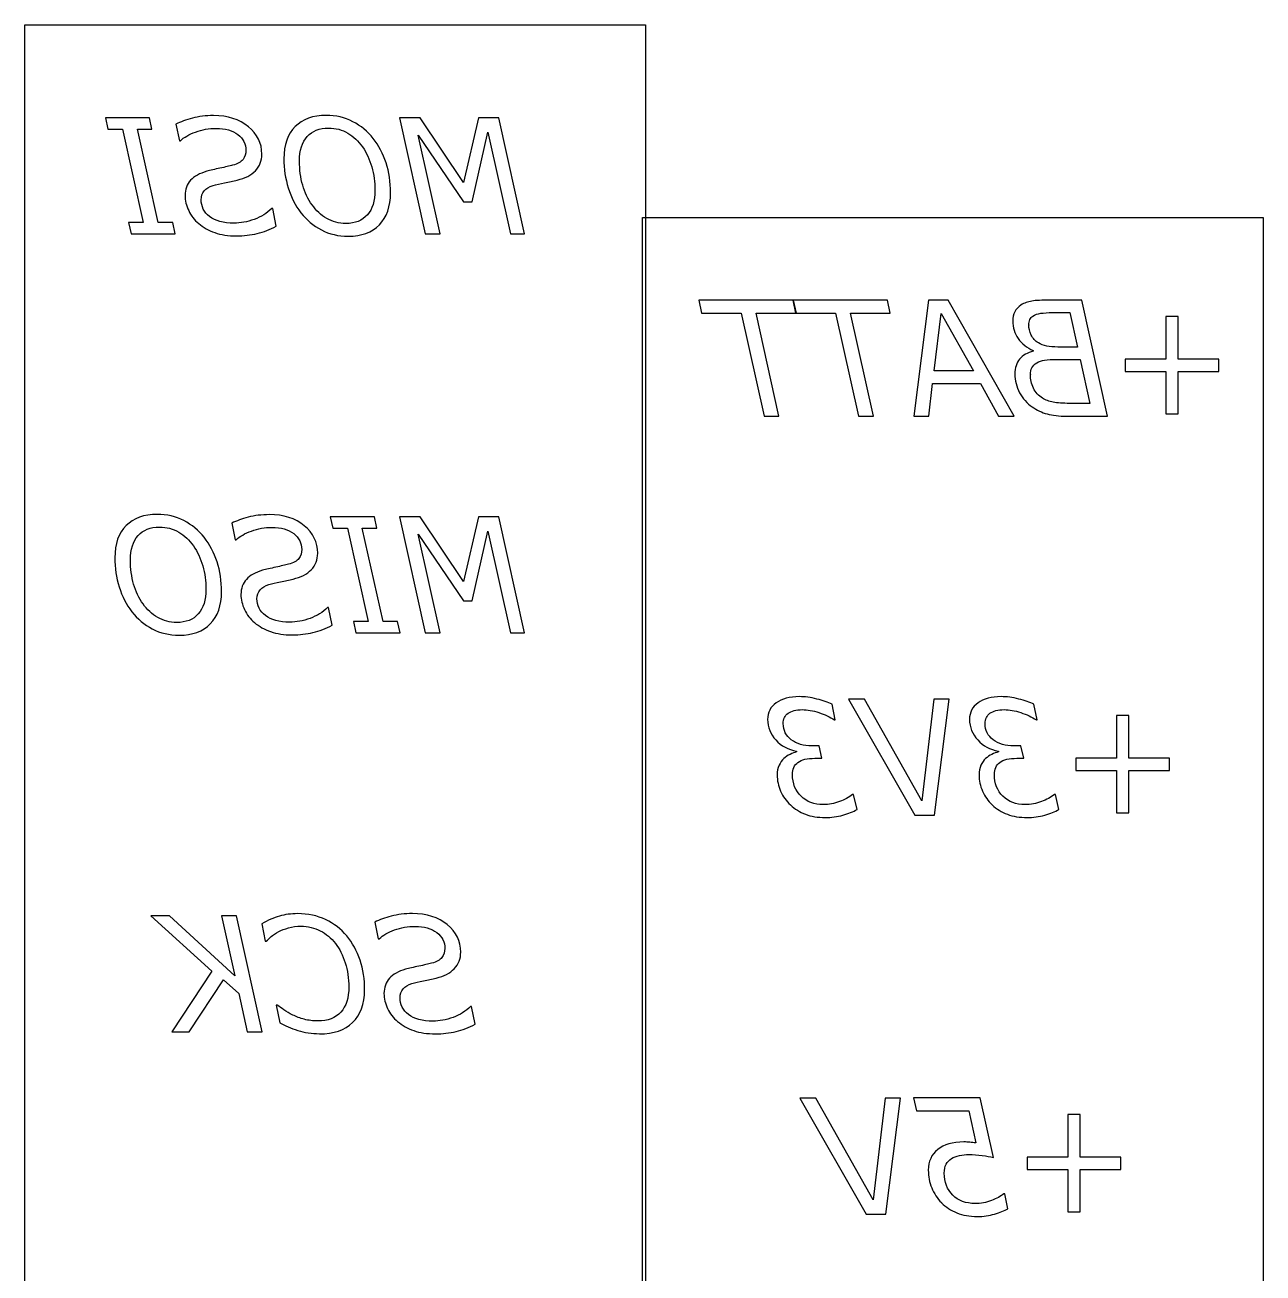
# Model space of a CAD drawing. Extents: x 0.1 to 5.4, y -0.8 to 9.9.
# Drawn here: x 0.07 to 5.37, y 4.59 to 9.93 of the extents above; entities that cross this region are included whole.
import ezdxf

# ---------------------------------------------------------------- set-up
doc = ezdxf.new("R2010")
doc.units = 0
doc.layers.add('Capa_1', color=7, linetype='CONTINUOUS')

msp = doc.modelspace()

# ---------------------------------------------------------------- linework, layer by layer
at = {"layer": 'Capa_1', "color": 7}
for points in [[(0.07381, 9.92621), (2.727999, 9.92621), (2.727999, 0.07383), (0.07381, 0.07383)], [(0.527868, 9.032949), (0.716288, 9.032949), (0.705749, 9.081271), (0.643475, 9.081271), (0.554694, 9.480903), (0.616969, 9.480903), (0.60643, 9.529225), (0.41801, 9.529225), (0.428549, 9.480903), (0.490823, 9.480903), (0.579604, 9.081271), (0.517329, 9.081271)], [(1.78581, 9.032949), (1.849681, 9.032949), (1.755791, 9.454576), (1.949001, 9.169609), (1.986685, 9.169609), (2.05375, 9.467581), (2.150195, 9.032949), (2.209915, 9.032949), (2.100056, 9.529245), (2.013192, 9.529245), (1.949001, 9.252932), (1.763775, 9.529245), (1.675952, 9.529245)], [(1.181269, 9.35358)], [(2.715358, 9.10226), (5.369546, 9.10226), (5.369546, -0.750121), (2.715358, -0.750121)], [(2.968244, 8.693204), (3.137822, 8.693204), (3.235225, 8.253249), (3.299096, 8.253249), (3.201693, 8.693204), (3.371271, 8.693204), (3.359135, 8.749494), (2.956108, 8.749494)], [(3.37191, 8.693204), (3.541488, 8.693204), (3.638891, 8.253249), (3.702762, 8.253249), (3.605359, 8.693204), (3.774937, 8.693204), (3.762801, 8.749494), (3.359774, 8.749494)], [(3.875534, 8.253249), (3.939724, 8.253249), (3.955692, 8.392902), (4.160719, 8.392902), (4.238641, 8.253249), (4.305386, 8.253249), (4.022437, 8.749535), (3.938765, 8.749535)], [(3.962718, 8.446894), (3.992418, 8.691876), (4.13038, 8.446894)], [(4.779949, 8.443901), (4.953998, 8.443901), (4.953998, 8.262249), (5.007011, 8.262249), (5.007011, 8.443901), (5.18106, 8.443901), (5.18106, 8.497229), (5.007011, 8.497229), (5.007011, 8.678881), (4.953998, 8.678881), (4.953998, 8.497229), (4.779949, 8.497229)], [(1.489767, 7.326427), (1.678187, 7.326427), (1.667649, 7.374749), (1.605374, 7.374749), (1.516594, 7.774381), (1.578868, 7.774381), (1.568329, 7.822703), (1.379909, 7.822703), (1.390448, 7.774381), (1.452723, 7.774381), (1.541503, 7.374749), (1.479229, 7.374749)], [(1.78581, 7.326427), (1.849681, 7.326427), (1.755791, 7.748054), (1.949001, 7.463087), (1.986685, 7.463087), (2.05375, 7.761059), (2.150195, 7.326427), (2.209915, 7.326427), (2.100056, 7.822723), (2.013192, 7.822723), (1.949001, 7.54641), (1.763775, 7.822723), (1.675952, 7.822723)], [(0.458247, 7.647058)], [(0.579282, 7.449786)], [(3.597055, 7.043013), (3.880005, 6.546727), (3.964315, 6.546727), (4.027547, 7.043013), (3.96176, 7.043013), (3.909705, 6.607053), (3.664439, 7.043013)], [(4.568536, 6.737369), (4.742585, 6.737369), (4.742585, 6.555727), (4.795598, 6.555727), (4.795598, 6.737369), (4.969647, 6.737369), (4.969647, 6.790697), (4.795598, 6.790697), (4.795598, 6.972349), (4.742584, 6.972349), (4.742584, 6.790697), (4.568535, 6.790697)], [(0.701597, 5.619905), (0.776327, 5.619905), (0.922911, 5.841553), (0.988059, 5.783934), (1.024147, 5.619946), (1.088018, 5.619946), (0.978159, 6.116242), (0.914288, 6.116242), (0.971772, 5.858593), (0.692336, 6.116242), (0.611859, 6.116242), (0.872772, 5.878586)], [(3.388835, 5.336491), (3.671785, 4.840205), (3.756095, 4.840205), (3.819328, 5.336491), (3.75354, 5.336491), (3.701485, 4.900531), (3.45622, 5.336491)], [(4.360316, 5.030847), (4.534365, 5.030847), (4.534365, 4.849195), (4.587378, 4.849195), (4.587378, 5.030847), (4.761427, 5.030847), (4.761427, 5.084175), (4.587378, 5.084175), (4.587378, 5.265816), (4.534364, 5.265816), (4.534364, 5.084175), (4.360315, 5.084175)]]:
    msp.add_lwpolyline(points, close=True, dxfattribs=at)
for points in [[(0.7198, 9.50206), (0.734172, 9.431059), (0.738645, 9.431059)], [(1.149015, 9.065528), (1.133687, 9.141229), (1.129213, 9.141229)], [(1.302304, 9.15641), (1.302306, 9.156277)], [(0.978799, 9.024051), (0.978798, 9.023949)], [(4.529575, 8.253096), (4.704262, 8.253096), (4.594723, 8.749382), (4.458039, 8.749382)], [(4.470496, 8.695901), (4.542671, 8.695901), (4.575245, 8.548575), (4.492212, 8.548575)], [(4.367664, 8.643278), (4.367661, 8.642879)], [(4.386819, 8.533721), (4.386819, 8.530656)], [(4.490615, 8.495686), (4.586742, 8.495686), (4.628578, 8.3077), (4.541393, 8.3077)], [(4.374689, 8.430906), (4.374689, 8.429895)], [(4.381389, 8.292417), (4.381393, 8.293245)], [(0.958679, 7.795436), (0.973051, 7.724435), (0.977524, 7.724435)], [(1.387894, 7.359006), (1.372565, 7.434707), (1.368091, 7.434707)], [(1.21768, 7.317325), (1.217676, 7.317427)], [(3.536383, 6.954491), (3.539575, 6.954491), (3.525842, 7.021815)], [(4.399922, 6.954491), (4.403113, 6.954491), (4.38938, 7.021815)], [(3.452711, 6.789604), (3.48305, 6.789604), (3.470595, 6.842625), (3.440256, 6.842625)], [(4.316249, 6.789604), (4.346588, 6.789604), (4.334133, 6.842625), (4.303795, 6.842625)], [(3.373829, 6.819741), (3.373829, 6.816676)], [(4.237368, 6.819741), (4.237368, 6.816676)], [(3.633143, 6.570673), (3.618133, 6.634626), (3.613347, 6.634626)], [(4.496681, 6.570673), (4.481671, 6.634626), (4.476885, 6.634626)], [(3.347644, 6.590492), (3.347639, 6.59039)], [(4.211182, 6.590492), (4.211177, 6.59039)], [(1.570564, 6.089017), (1.584936, 6.018015), (1.589409, 6.018015)], [(1.086741, 6.081559), (1.101112, 6.006879), (1.105899, 6.006879)], [(1.153164, 5.734325), (1.14869, 5.734325), (1.1637, 5.657705)], [(1.999779, 5.652484), (1.98445, 5.728185), (1.979978, 5.728185)], [(1.333597, 5.611732), (1.333602, 5.610905)], [(1.829564, 5.611007), (1.829562, 5.610905)], [(4.21628, 5.082836), (4.160073, 5.337145), (3.874888, 5.337145), (3.887343, 5.281161), (4.11058, 5.281161), (4.140599, 5.144511)], [(4.278241, 4.862067), (4.265467, 4.926735), (4.260994, 4.926735)], [(3.994336, 4.889191), (3.994334, 4.888527)]]:
    msp.add_lwpolyline(points, dxfattribs=at)
for points in [[(0.790058, 9.527396), (0.762806, 9.520313), (0.739387, 9.511868), (0.7198, 9.50206)], [(0.880435, 9.53843), (0.847222, 9.53843), (0.817097, 9.534752), (0.790058, 9.527396)], [(1.029575, 9.491129), (0.991039, 9.522663), (0.941326, 9.53843), (0.880435, 9.53843)], [(1.362344, 9.539553), (1.305924, 9.539553), (1.26164, 9.523446), (1.229492, 9.491231)], [(1.476354, 9.512583), (1.44165, 9.530563), (1.403647, 9.539553), (1.362344, 9.539553)], [(1.563219, 9.441275), (1.5398, 9.471038), (1.510845, 9.494807), (1.476354, 9.512583)], [(0.738645, 9.431059), (0.753761, 9.445498), (0.775371, 9.457927), (0.803474, 9.468347)], [(0.803474, 9.468347), (0.831364, 9.478768), (0.860745, 9.483978), (0.891617, 9.483978)], [(0.891617, 9.483978), (0.930366, 9.483978), (0.961343, 9.47509), (0.984549, 9.457314)], [(0.984549, 9.457314), (1.007543, 9.439538), (1.01904, 9.416995), (1.01904, 9.389684)], [(1.087059, 9.373134), (1.087059, 9.420468), (1.067897, 9.4598), (1.029575, 9.491129)], [(1.229492, 9.491231), (1.197343, 9.459221), (1.181269, 9.413337), (1.181269, 9.35358)], [(1.248015, 9.344294), (1.248015, 9.389653), (1.258979, 9.424429), (1.280908, 9.44862)], [(1.280908, 9.44862), (1.302624, 9.473071), (1.333069, 9.485296), (1.372243, 9.485296)], [(1.372243, 9.485296), (1.402689, 9.485296), (1.430154, 9.477974), (1.454637, 9.463331)], [(1.454637, 9.463331), (1.479121, 9.448893), (1.500198, 9.429244), (1.51787, 9.404385)], [(1.51787, 9.404385), (1.534903, 9.379934), (1.547996, 9.3515), (1.55715, 9.319081)], [(1.618467, 9.335958), (1.605693, 9.375255), (1.587277, 9.410361), (1.563219, 9.441275)], [(1.006585, 9.351067), (0.998281, 9.339966), (0.983485, 9.331622), (0.962195, 9.326038)], [(1.01904, 9.389684), (1.01904, 9.375041), (1.014888, 9.362169), (1.006585, 9.351067)], [(1.059594, 9.302847), (1.077904, 9.321713), (1.087059, 9.345142), (1.087059, 9.373134)], [(1.18127, 9.35359), (1.18127, 9.310479), (1.18755, 9.268927), (1.200112, 9.228934)], [(1.261747, 9.240969), (1.252592, 9.272298), (1.248015, 9.30674), (1.248015, 9.344294)], [(0.851058, 9.300293), (0.820826, 9.291644), (0.797939, 9.278771), (0.782397, 9.261677)], [(0.907904, 9.313676), (0.885336, 9.308909), (0.866388, 9.304448), (0.851058, 9.300293)], [(0.962195, 9.326038), (0.948569, 9.322632), (0.930472, 9.318512), (0.907904, 9.313676)], [(0.981991, 9.2628), (1.015416, 9.270564), (1.041284, 9.283913), (1.059594, 9.302847)], [(1.55715, 9.319081), (1.566305, 9.286866), (1.570883, 9.253664), (1.570883, 9.219474)], [(1.637628, 9.208962), (1.637628, 9.254321), (1.631241, 9.296653), (1.618467, 9.335958)], [(0.782397, 9.261677), (0.766642, 9.244582), (0.758764, 9.223026), (0.758764, 9.197009)], [(0.840515, 9.216828), (0.849031, 9.227044), (0.861593, 9.234604), (0.878199, 9.239508)], [(0.878199, 9.239508), (0.892038, 9.243594), (0.908538, 9.247374), (0.9277, 9.250847)], [(0.9277, 9.250847), (0.946648, 9.254934), (0.964745, 9.258918), (0.981991, 9.2628)], [(1.302306, 9.156277), (1.284422, 9.181613), (1.270902, 9.209844), (1.261747, 9.240969)], [(0.758764, 9.197009), (0.758764, 9.175215), (0.763874, 9.153556), (0.774093, 9.132035)], [(0.827422, 9.178518), (0.827422, 9.193842), (0.831787, 9.206612), (0.840515, 9.216828)], [(1.200112, 9.228934), (1.21246, 9.188955), (1.23045, 9.153737), (1.254082, 9.123279)], [(1.570883, 9.219474), (1.570883, 9.173706), (1.560025, 9.138484), (1.538308, 9.113809)], [(1.589725, 9.070973), (1.621661, 9.103392), (1.637628, 9.149388), (1.637628, 9.208962)], [(0.774093, 9.132035), (0.784312, 9.110445), (0.798577, 9.091988), (0.816886, 9.076664)], [(0.863829, 9.106494), (0.839558, 9.12536), (0.827422, 9.149368), (0.827422, 9.178518)], [(1.129213, 9.141229), (1.108774, 9.121001), (1.083758, 9.105439), (1.054165, 9.094542)], [(1.364578, 9.098792), (1.339881, 9.11323), (1.319123, 9.132436), (1.302304, 9.15641)], [(0.816886, 9.076664), (0.836474, 9.06025), (0.859467, 9.047378), (0.885867, 9.038047)], [(0.967939, 9.078502), (0.922591, 9.078502), (0.887887, 9.087833), (0.863829, 9.106494)], [(1.054165, 9.094542), (1.024358, 9.083849), (0.995616, 9.078502), (0.967939, 9.078502)], [(1.254082, 9.123279), (1.278353, 9.09195), (1.307521, 9.067295), (1.341586, 9.049315)], [(1.446334, 9.077134), (1.416314, 9.077134), (1.389062, 9.084353), (1.364578, 9.098792)], [(1.538308, 9.113809), (1.51638, 9.089359), (1.485721, 9.077134), (1.446334, 9.077134)], [(0.885867, 9.038047), (0.912054, 9.028716), (0.943031, 9.024051), (0.978799, 9.024051)], [(0.978798, 9.023949), (1.009669, 9.023949), (1.03905, 9.027354), (1.066941, 9.034165)], [(1.066941, 9.034165), (1.094831, 9.041044), (1.122189, 9.051498), (1.149015, 9.065528)], [(1.341586, 9.049315), (1.375651, 9.031539), (1.41408, 9.022651), (1.456873, 9.022651)], [(1.456873, 9.022651), (1.513506, 9.022651), (1.55779, 9.038759), (1.589725, 9.070973)], [(4.334129, 8.728337), (4.322419, 8.720777), (4.31369, 8.711106), (4.307942, 8.699323)], [(4.380755, 8.745295), (4.363722, 8.742571), (4.34818, 8.736918), (4.334129, 8.728337)], [(4.458039, 8.749382), (4.423335, 8.749382), (4.397574, 8.74802), (4.380755, 8.745295)], [(4.307942, 8.699323), (4.301977, 8.687745), (4.298995, 8.674873), (4.298995, 8.660706)], [(4.298995, 8.660706), (4.298995, 8.632033), (4.306766, 8.606697), (4.322308, 8.584699)], [(4.367661, 8.642879), (4.367661, 8.65221), (4.369152, 8.659872), (4.372134, 8.665865)], [(4.372134, 8.665865), (4.375117, 8.671995), (4.379375, 8.677103), (4.384908, 8.68119)], [(4.384908, 8.68119), (4.393851, 8.687319), (4.405028, 8.691201), (4.418441, 8.692836)], [(4.418441, 8.692836), (4.431854, 8.694879), (4.449206, 8.695901), (4.470496, 8.695901)], [(4.378202, 8.599962), (4.371177, 8.614877), (4.367664, 8.629316), (4.367664, 8.643278)], [(4.408541, 8.565942), (4.395341, 8.573911), (4.385228, 8.58525), (4.378202, 8.599962)], [(4.322308, 8.584699), (4.337851, 8.5627), (4.359354, 8.545708), (4.386819, 8.533721)], [(4.444309, 8.552661), (4.430683, 8.555386), (4.418761, 8.559812), (4.408541, 8.565942)], [(4.492212, 8.548575), (4.473902, 8.548575), (4.457935, 8.549937), (4.444309, 8.552661)], [(4.328376, 8.497045), (4.314751, 8.480631), (4.307938, 8.459518), (4.307938, 8.433705)], [(4.386819, 8.530656), (4.36127, 8.524526), (4.341789, 8.513323), (4.328376, 8.497045)], [(4.402474, 8.481588), (4.41099, 8.487037), (4.421954, 8.490714), (4.435367, 8.492621)], [(4.435367, 8.492621), (4.448567, 8.494665), (4.466983, 8.495686), (4.490615, 8.495686)], [(4.374689, 8.429895), (4.374689, 8.442358), (4.376712, 8.45237), (4.380758, 8.45993)], [(4.380758, 8.45993), (4.384804, 8.467694), (4.392043, 8.474914), (4.402474, 8.481588)], [(4.307938, 8.433705), (4.307938, 8.405509), (4.314751, 8.378743), (4.328376, 8.353407)], [(4.387783, 8.372879), (4.379054, 8.391132), (4.374689, 8.410474), (4.374689, 8.430906)], [(4.328376, 8.353407), (4.341789, 8.328276), (4.35946, 8.307946), (4.381389, 8.292417)], [(4.426106, 8.330176), (4.409287, 8.340596), (4.396513, 8.354831), (4.387783, 8.372879)], [(4.472413, 8.312808), (4.454529, 8.316214), (4.439094, 8.322003), (4.426106, 8.330176)], [(4.381393, 8.293245), (4.402045, 8.278806), (4.423655, 8.268488), (4.446223, 8.26229)], [(4.541393, 8.3077), (4.513077, 8.3077), (4.490084, 8.309403), (4.472413, 8.312808)], [(4.446223, 8.26229), (4.46879, 8.25616), (4.496574, 8.253096), (4.529575, 8.253096)], [(0.639322, 7.833031), (0.582903, 7.833031), (0.538619, 7.816924), (0.50647, 7.784709)], [(0.753332, 7.806061), (0.718629, 7.824041), (0.680626, 7.833031), (0.639322, 7.833031)], [(0.840198, 7.734753), (0.816778, 7.764516), (0.787823, 7.788285), (0.753332, 7.806061)], [(1.028937, 7.820772), (1.001686, 7.813689), (0.978266, 7.805244), (0.958679, 7.795436)], [(1.119315, 7.831806), (1.086102, 7.831806), (1.055976, 7.828128), (1.028937, 7.820772)], [(1.268454, 7.784505), (1.229918, 7.816039), (1.180205, 7.831806), (1.119315, 7.831806)], [(0.50647, 7.784709), (0.474322, 7.752699), (0.458247, 7.706815), (0.458247, 7.647058)], [(0.524993, 7.637772), (0.524993, 7.683131), (0.535958, 7.717907), (0.557886, 7.742098)], [(0.557886, 7.742098), (0.579602, 7.766549), (0.610048, 7.778774), (0.649222, 7.778774)], [(0.649222, 7.778774), (0.679667, 7.778774), (0.707132, 7.771452), (0.731616, 7.756809)], [(0.731616, 7.756809), (0.756099, 7.742371), (0.777177, 7.722722), (0.794848, 7.697863)], [(0.977524, 7.724435), (0.99264, 7.738873), (1.01425, 7.751303), (1.042353, 7.761723)], [(1.042353, 7.761723), (1.070244, 7.772144), (1.099625, 7.777354), (1.130496, 7.777354)], [(1.130496, 7.777354), (1.169245, 7.777354), (1.200223, 7.768466), (1.223429, 7.75069)], [(1.223429, 7.75069), (1.246423, 7.732914), (1.25792, 7.710371), (1.25792, 7.68306)], [(1.325938, 7.66651), (1.325938, 7.713844), (1.306776, 7.753176), (1.268454, 7.784505)], [(0.794848, 7.697863), (0.81188, 7.673412), (0.824974, 7.644978), (0.834129, 7.612559)], [(0.895446, 7.629436), (0.882672, 7.668733), (0.864256, 7.703839), (0.840198, 7.734753)], [(0.458248, 7.647068), (0.458248, 7.603957), (0.464529, 7.562405), (0.47709, 7.522412)], [(0.538725, 7.534447), (0.529571, 7.565776), (0.524993, 7.600218), (0.524993, 7.637772)], [(1.245465, 7.644443), (1.237162, 7.633341), (1.222365, 7.624998), (1.201074, 7.619414)], [(1.25792, 7.68306), (1.25792, 7.668417), (1.253768, 7.655544), (1.245465, 7.644443)], [(1.298473, 7.596223), (1.316783, 7.615089), (1.325938, 7.638518), (1.325938, 7.66651)], [(0.834129, 7.612559), (0.843284, 7.580344), (0.847861, 7.547108), (0.847861, 7.51285)], [(0.914607, 7.50244), (0.914607, 7.547799), (0.90822, 7.590131), (0.895446, 7.629436)], [(1.089938, 7.593669), (1.059706, 7.585019), (1.036819, 7.572147), (1.021277, 7.555052)], [(1.146784, 7.607052), (1.124216, 7.602285), (1.105268, 7.597824), (1.089938, 7.593669)], [(1.201074, 7.619414), (1.187449, 7.616008), (1.169352, 7.611888), (1.146784, 7.607052)], [(1.22087, 7.556278), (1.254296, 7.564043), (1.280163, 7.577357), (1.298473, 7.596223)], [(0.579284, 7.449755), (0.5614, 7.475091), (0.547881, 7.503322), (0.538725, 7.534447)], [(1.021277, 7.555052), (1.005522, 7.537957), (0.997644, 7.516402), (0.997644, 7.490385)], [(1.079395, 7.510306), (1.087911, 7.520522), (1.100472, 7.528082), (1.117078, 7.532986)], [(1.117078, 7.532986), (1.130917, 7.537072), (1.147418, 7.540852), (1.166579, 7.544326)], [(1.166579, 7.544326), (1.185528, 7.548412), (1.203624, 7.552396), (1.22087, 7.556278)], [(0.47709, 7.522412), (0.489439, 7.482433), (0.507429, 7.447215), (0.531061, 7.416758)], [(0.847861, 7.51285), (0.847861, 7.467082), (0.837003, 7.43186), (0.815287, 7.407185)], [(0.866704, 7.364451), (0.898639, 7.39687), (0.914607, 7.442866), (0.914607, 7.50244)], [(0.997644, 7.490385), (0.997644, 7.46859), (1.002754, 7.446932), (1.012973, 7.425411)], [(1.066301, 7.471996), (1.066301, 7.48732), (1.070665, 7.50009), (1.079395, 7.510306)], [(0.641557, 7.392167), (0.61686, 7.406606), (0.596101, 7.425812), (0.579282, 7.449786)], [(1.012973, 7.425411), (1.023192, 7.403821), (1.037457, 7.385364), (1.055767, 7.370039)], [(1.102707, 7.399973), (1.078436, 7.418838), (1.066301, 7.442846), (1.066301, 7.471996)], [(1.368091, 7.434707), (1.347653, 7.414479), (1.322637, 7.398917), (1.293043, 7.38802)], [(0.531061, 7.416758), (0.555332, 7.385428), (0.5845, 7.360773), (0.618564, 7.342793)], [(0.723312, 7.370509), (0.693293, 7.370509), (0.666041, 7.377729), (0.641557, 7.392167)], [(0.815287, 7.407185), (0.793358, 7.382735), (0.7627, 7.370509), (0.723312, 7.370509)], [(1.055767, 7.370039), (1.075354, 7.353626), (1.098348, 7.340719), (1.124747, 7.331321)], [(1.206817, 7.371981), (1.161469, 7.371981), (1.126765, 7.381311), (1.102707, 7.399973)], [(1.293043, 7.38802), (1.263236, 7.377327), (1.234494, 7.371981), (1.206817, 7.371981)], [(0.618564, 7.342793), (0.652629, 7.325017), (0.691058, 7.316129), (0.733852, 7.316129)], [(0.733852, 7.316129), (0.790484, 7.316129), (0.834768, 7.332237), (0.866704, 7.364451)], [(1.124747, 7.331321), (1.150935, 7.32199), (1.181912, 7.317325), (1.21768, 7.317325)], [(1.217676, 7.317427), (1.248547, 7.317427), (1.277928, 7.320832), (1.305819, 7.327643)], [(1.305819, 7.327643), (1.33371, 7.334522), (1.361068, 7.344976), (1.387894, 7.359006)], [(3.385964, 7.053382), (3.344023, 7.053382), (3.311023, 7.044597), (3.286964, 7.027025)], [(3.461013, 7.043166), (3.434613, 7.049977), (3.409597, 7.053382), (3.385964, 7.053382)], [(4.249503, 7.053382), (4.207561, 7.053382), (4.174561, 7.044597), (4.150502, 7.027025)], [(4.324551, 7.043166), (4.298151, 7.049977), (4.273135, 7.053382), (4.249503, 7.053382)], [(3.286964, 7.027025), (3.262693, 7.009658), (3.250558, 6.985888), (3.250558, 6.955717)], [(3.338062, 6.982176), (3.351688, 6.992597), (3.371914, 6.997807), (3.39874, 6.997807)], [(3.39874, 6.997807), (3.420883, 6.997807), (3.444515, 6.993584), (3.469638, 6.985139)], [(3.525842, 7.021815), (3.50881, 7.029579), (3.4872, 7.036696), (3.461013, 7.043166)], [(4.150502, 7.027025), (4.126231, 7.009658), (4.114096, 6.985888), (4.114096, 6.955717)], [(4.201601, 6.982176), (4.215226, 6.992597), (4.235452, 6.997807), (4.262279, 6.997807)], [(4.262279, 6.997807), (4.284421, 6.997807), (4.308053, 6.993584), (4.333176, 6.985139)], [(4.38938, 7.021815), (4.372348, 7.029579), (4.350738, 7.036696), (4.324551, 7.043166)], [(3.250558, 6.955717), (3.250558, 6.922821), (3.262267, 6.893603), (3.285687, 6.868063)], [(3.317304, 6.938554), (3.317304, 6.957215), (3.324223, 6.971756), (3.338062, 6.982176)], [(3.469638, 6.985139), (3.49476, 6.976694), (3.517009, 6.966478), (3.536383, 6.954491)], [(4.114096, 6.955717), (4.114096, 6.922821), (4.125806, 6.893603), (4.149225, 6.868063)], [(4.180842, 6.938554), (4.180842, 6.957215), (4.187762, 6.971756), (4.201601, 6.982176)], [(4.333176, 6.985139), (4.358298, 6.976694), (4.380547, 6.966478), (4.399922, 6.954491)], [(3.351795, 6.868267), (3.328801, 6.885566), (3.317304, 6.908995), (3.317304, 6.938554)], [(4.215333, 6.868267), (4.192339, 6.885566), (4.180842, 6.908995), (4.180842, 6.938554)], [(3.285687, 6.868063), (3.308893, 6.842727), (3.338274, 6.82662), (3.373829, 6.819741)], [(3.440256, 6.842625), (3.404276, 6.842625), (3.374789, 6.851172), (3.351795, 6.868267)], [(4.149225, 6.868063), (4.172432, 6.842727), (4.201812, 6.82662), (4.237368, 6.819741)], [(4.303795, 6.842625), (4.267814, 6.842625), (4.238327, 6.851172), (4.215333, 6.868267)], [(3.319538, 6.78848), (3.311448, 6.78092), (3.304741, 6.771351), (3.299419, 6.759773)], [(3.346365, 6.80646), (3.336145, 6.801693), (3.327203, 6.795699), (3.319538, 6.78848)], [(3.373829, 6.816676), (3.365526, 6.814633), (3.356371, 6.811228), (3.346365, 6.80646)], [(3.380218, 6.772236), (3.39576, 6.783814), (3.419924, 6.789604), (3.452711, 6.789604)], [(4.183077, 6.78848), (4.174986, 6.78092), (4.16828, 6.771351), (4.162957, 6.759773)], [(4.209903, 6.80646), (4.199684, 6.801693), (4.190742, 6.795699), (4.183077, 6.78848)], [(4.237368, 6.816676), (4.229064, 6.814633), (4.219909, 6.811228), (4.209903, 6.80646)], [(4.243756, 6.772236), (4.259298, 6.783814), (4.283463, 6.789604), (4.316249, 6.789604)], [(3.299419, 6.759773), (3.293885, 6.748194), (3.291118, 6.734539), (3.291118, 6.718806)], [(3.356904, 6.71993), (3.356904, 6.743291), (3.364675, 6.760726), (3.380218, 6.772236)], [(4.162957, 6.759773), (4.157423, 6.748194), (4.154657, 6.734539), (4.154657, 6.718806)], [(4.220443, 6.71993), (4.220443, 6.743291), (4.228214, 6.760726), (4.243756, 6.772236)], [(3.291118, 6.718806), (3.291118, 6.69456), (3.296122, 6.671131), (3.306128, 6.64852)], [(3.39363, 6.62727), (3.369146, 6.65104), (3.356904, 6.681926), (3.356904, 6.71993)], [(4.154657, 6.718806), (4.154657, 6.69456), (4.15966, 6.671131), (4.169666, 6.64852)], [(4.257169, 6.62727), (4.232685, 6.65104), (4.220443, 6.681926), (4.220443, 6.71993)], [(3.306128, 6.64852), (3.316135, 6.626044), (3.329973, 6.606702), (3.347644, 6.590492)], [(3.48784, 6.591616), (3.449518, 6.591616), (3.418114, 6.603501), (3.39363, 6.62727)], [(3.613347, 6.634626), (3.598656, 6.623048), (3.58024, 6.612934), (3.558098, 6.604284)], [(4.169666, 6.64852), (4.179673, 6.626044), (4.193511, 6.606702), (4.211182, 6.590492)], [(4.351378, 6.591616), (4.313056, 6.591616), (4.281653, 6.603501), (4.257169, 6.62727)], [(4.476885, 6.634626), (4.462194, 6.623048), (4.443778, 6.612934), (4.421636, 6.604284)], [(3.347639, 6.59039), (3.366374, 6.573295), (3.387984, 6.559946), (3.412468, 6.550343)], [(3.558098, 6.604284), (3.535956, 6.595839), (3.512537, 6.591616), (3.48784, 6.591616)], [(3.572146, 6.546666), (3.596204, 6.553476), (3.616536, 6.561479), (3.633143, 6.570673)], [(4.211177, 6.59039), (4.229913, 6.573295), (4.251522, 6.559946), (4.276006, 6.550343)], [(4.421636, 6.604284), (4.399494, 6.595839), (4.376075, 6.591616), (4.351378, 6.591616)], [(4.435684, 6.546666), (4.459742, 6.553476), (4.480074, 6.561479), (4.496681, 6.570673)], [(3.412468, 6.550343), (3.436739, 6.541013), (3.464949, 6.536347), (3.497097, 6.536347)], [(3.497097, 6.536347), (3.522859, 6.536347), (3.547875, 6.539787), (3.572146, 6.546666)], [(4.276006, 6.550343), (4.300277, 6.541013), (4.328487, 6.536347), (4.360635, 6.536347)], [(4.360635, 6.536347), (4.386397, 6.536347), (4.411413, 6.539787), (4.435684, 6.546666)], [(1.162109, 6.114557), (1.137625, 6.107678), (1.112502, 6.096679), (1.086741, 6.081559)], [(1.240031, 6.125181), (1.212566, 6.125181), (1.186592, 6.12164), (1.162109, 6.114557)], [(1.359789, 6.099539), (1.324021, 6.116634), (1.284102, 6.125181), (1.240031, 6.125181)], [(1.450168, 6.030172), (1.425684, 6.059526), (1.395558, 6.082649), (1.359789, 6.099539)], [(1.640822, 6.114352), (1.61357, 6.107269), (1.590151, 6.098824), (1.570564, 6.089017)], [(1.7312, 6.125386), (1.697987, 6.125386), (1.667861, 6.121708), (1.640822, 6.114352)], [(1.880339, 6.078085), (1.841804, 6.109619), (1.792091, 6.125386), (1.7312, 6.125386)], [(1.127296, 6.027209), (1.134321, 6.033339), (1.144967, 6.040354), (1.159232, 6.048254)], [(1.159232, 6.048254), (1.170941, 6.054384), (1.184886, 6.05973), (1.201067, 6.064294)], [(1.201067, 6.064294), (1.217247, 6.069061), (1.235131, 6.071445), (1.254719, 6.071445)], [(1.254719, 6.071445), (1.284525, 6.071445), (1.311883, 6.064907), (1.336793, 6.05183)], [(1.336793, 6.05183), (1.361703, 6.038958), (1.383313, 6.020841), (1.401622, 5.997481)], [(1.589409, 6.018015), (1.604525, 6.032454), (1.626135, 6.044883), (1.654238, 6.055304)], [(1.654238, 6.055304), (1.682129, 6.065724), (1.71151, 6.070934), (1.742381, 6.070934)], [(1.742381, 6.070934), (1.781129, 6.070934), (1.812107, 6.062046), (1.835313, 6.04427)], [(1.835313, 6.04427), (1.858307, 6.026494), (1.869804, 6.003951), (1.869804, 5.97664)], [(1.937823, 5.96009), (1.937823, 6.007424), (1.918662, 6.046756), (1.880339, 6.078085)], [(1.105899, 6.006879), (1.112925, 6.014235), (1.120057, 6.021012), (1.127296, 6.027209)], [(1.401622, 5.997481), (1.419506, 5.974801), (1.433558, 5.947252), (1.443778, 5.914833)], [(1.507012, 5.926183), (1.493812, 5.965753), (1.474864, 6.000416), (1.450168, 6.030172)], [(1.526813, 5.798196), (1.526813, 5.843964), (1.520213, 5.886626), (1.507012, 5.926183)], [(1.857349, 5.938023), (1.849045, 5.926922), (1.834249, 5.918579), (1.812958, 5.912994)], [(1.869804, 5.97664), (1.869804, 5.961997), (1.865652, 5.949125), (1.857349, 5.938023)], [(1.910359, 5.889803), (1.928668, 5.908669), (1.937823, 5.932098), (1.937823, 5.96009)], [(1.443778, 5.914833), (1.453997, 5.882414), (1.459106, 5.847863), (1.459106, 5.81118)], [(1.701822, 5.887249), (1.67159, 5.8786), (1.648703, 5.865727), (1.633161, 5.848633)], [(1.758668, 5.900632), (1.7361, 5.895865), (1.717151, 5.891404), (1.701822, 5.887249)], [(1.812958, 5.912994), (1.799332, 5.909588), (1.781235, 5.905468), (1.758668, 5.900632)], [(1.832755, 5.849756), (1.866181, 5.857521), (1.892049, 5.87087), (1.910359, 5.889803)], [(1.633161, 5.848633), (1.617406, 5.831538), (1.609528, 5.809982), (1.609528, 5.783965)], [(1.691281, 5.803784), (1.699797, 5.814), (1.712358, 5.82156), (1.728965, 5.826464)], [(1.728965, 5.826464), (1.742803, 5.83055), (1.759303, 5.83433), (1.778465, 5.837804)], [(1.778465, 5.837804), (1.797413, 5.84189), (1.81551, 5.845874), (1.832755, 5.849756)], [(1.459106, 5.81118), (1.459106, 5.765412), (1.447716, 5.729748), (1.424936, 5.704188)], [(1.475396, 5.659533), (1.509674, 5.692225), (1.526813, 5.738445), (1.526813, 5.798196)], [(1.609528, 5.783965), (1.609528, 5.762171), (1.614638, 5.740513), (1.624857, 5.718991)], [(1.678187, 5.765474), (1.678187, 5.780798), (1.682552, 5.793568), (1.691281, 5.803784)], [(1.714594, 5.693451), (1.690323, 5.712316), (1.678187, 5.736324), (1.678187, 5.765474)], [(1.181587, 5.71328), (1.170516, 5.72084), (1.161041, 5.727855), (1.153164, 5.734325)], [(1.218951, 5.691622), (1.205112, 5.698501), (1.192657, 5.70572), (1.181587, 5.71328)], [(1.624857, 5.718991), (1.635076, 5.697469), (1.649341, 5.679012), (1.667651, 5.66362)], [(1.979978, 5.728185), (1.959539, 5.707957), (1.934523, 5.692395), (1.90493, 5.681498)], [(1.268771, 5.673335), (1.250461, 5.678103), (1.233855, 5.684198), (1.218951, 5.691622)], [(1.326255, 5.666184), (1.306029, 5.666184), (1.286868, 5.668568), (1.268771, 5.673335)], [(1.424936, 5.704188), (1.402155, 5.678852), (1.369262, 5.666184), (1.326255, 5.666184)], [(1.333602, 5.610905), (1.393855, 5.610905), (1.441119, 5.627114), (1.475396, 5.659533)], [(1.667651, 5.66362), (1.687238, 5.647206), (1.710232, 5.634334), (1.736632, 5.625003)], [(1.818704, 5.665459), (1.773355, 5.665459), (1.738652, 5.674789), (1.714594, 5.693451)], [(1.90493, 5.681498), (1.875123, 5.670805), (1.846381, 5.665459), (1.818704, 5.665459)], [(1.1637, 5.657705), (1.186055, 5.645922), (1.211816, 5.635263), (1.240984, 5.625728)], [(1.240984, 5.625728), (1.269939, 5.616398), (1.30081, 5.611732), (1.333597, 5.611732)], [(1.736632, 5.625003), (1.762819, 5.615672), (1.793796, 5.611007), (1.829564, 5.611007)], [(1.829562, 5.610905), (1.860433, 5.610905), (1.889814, 5.61431), (1.917704, 5.621121)], [(1.917704, 5.621121), (1.945595, 5.628), (1.972953, 5.638454), (1.999779, 5.652484)], [(4.089822, 5.148577), (4.041919, 5.148577), (4.00466, 5.137782), (3.978048, 5.116192)], [(4.115051, 5.147576), (4.106748, 5.148243), (4.098338, 5.148577), (4.089822, 5.148577)], [(4.140599, 5.144511), (4.13187, 5.145873), (4.123354, 5.146895), (4.115051, 5.147576)], [(3.978048, 5.116192), (3.951222, 5.09467), (3.937809, 5.06535), (3.937809, 5.028232)], [(4.014128, 5.053312), (4.019662, 5.063324), (4.027114, 5.071428), (4.036483, 5.077626)], [(4.036483, 5.077626), (4.046064, 5.083756), (4.057455, 5.088217), (4.070654, 5.091009)], [(4.070654, 5.091009), (4.083641, 5.093734), (4.097374, 5.095096), (4.111851, 5.095096)], [(4.111851, 5.095096), (4.130586, 5.095096), (4.149428, 5.093734), (4.168377, 5.091009)], [(4.168377, 5.091009), (4.187112, 5.088285), (4.20308, 5.085561), (4.21628, 5.082836)], [(3.937809, 5.028232), (3.937809, 5.001534), (3.942706, 4.976198), (3.9525, 4.952224)], [(4.005828, 5.015615), (4.005828, 5.030734), (4.008595, 5.0433), (4.014128, 5.053312)], [(4.042234, 4.92132), (4.017963, 4.945294), (4.005828, 4.976726), (4.005828, 5.015615)], [(3.9525, 4.952224), (3.962293, 4.92825), (3.976239, 4.907239), (3.994336, 4.889191)], [(4.138041, 4.88536), (4.098441, 4.88536), (4.066505, 4.897347), (4.042234, 4.92132)], [(4.260994, 4.926735), (4.247793, 4.916315), (4.230016, 4.906746), (4.207661, 4.898028)], [(3.994334, 4.888527), (4.013069, 4.87007), (4.034892, 4.855631), (4.059802, 4.845211)], [(4.207661, 4.898028), (4.185306, 4.889583), (4.162099, 4.88536), (4.138041, 4.88536)], [(4.221076, 4.840103), (4.24407, 4.846913), (4.263125, 4.854235), (4.278241, 4.862067)], [(4.059802, 4.845211), (4.084711, 4.834995), (4.113986, 4.829887), (4.147624, 4.829887)], [(4.147624, 4.829887), (4.173598, 4.829887), (4.198082, 4.833292), (4.221076, 4.840103)]]:
    msp.add_open_spline(points, degree=3, dxfattribs=at)

doc.saveas('drawing.dxf')
